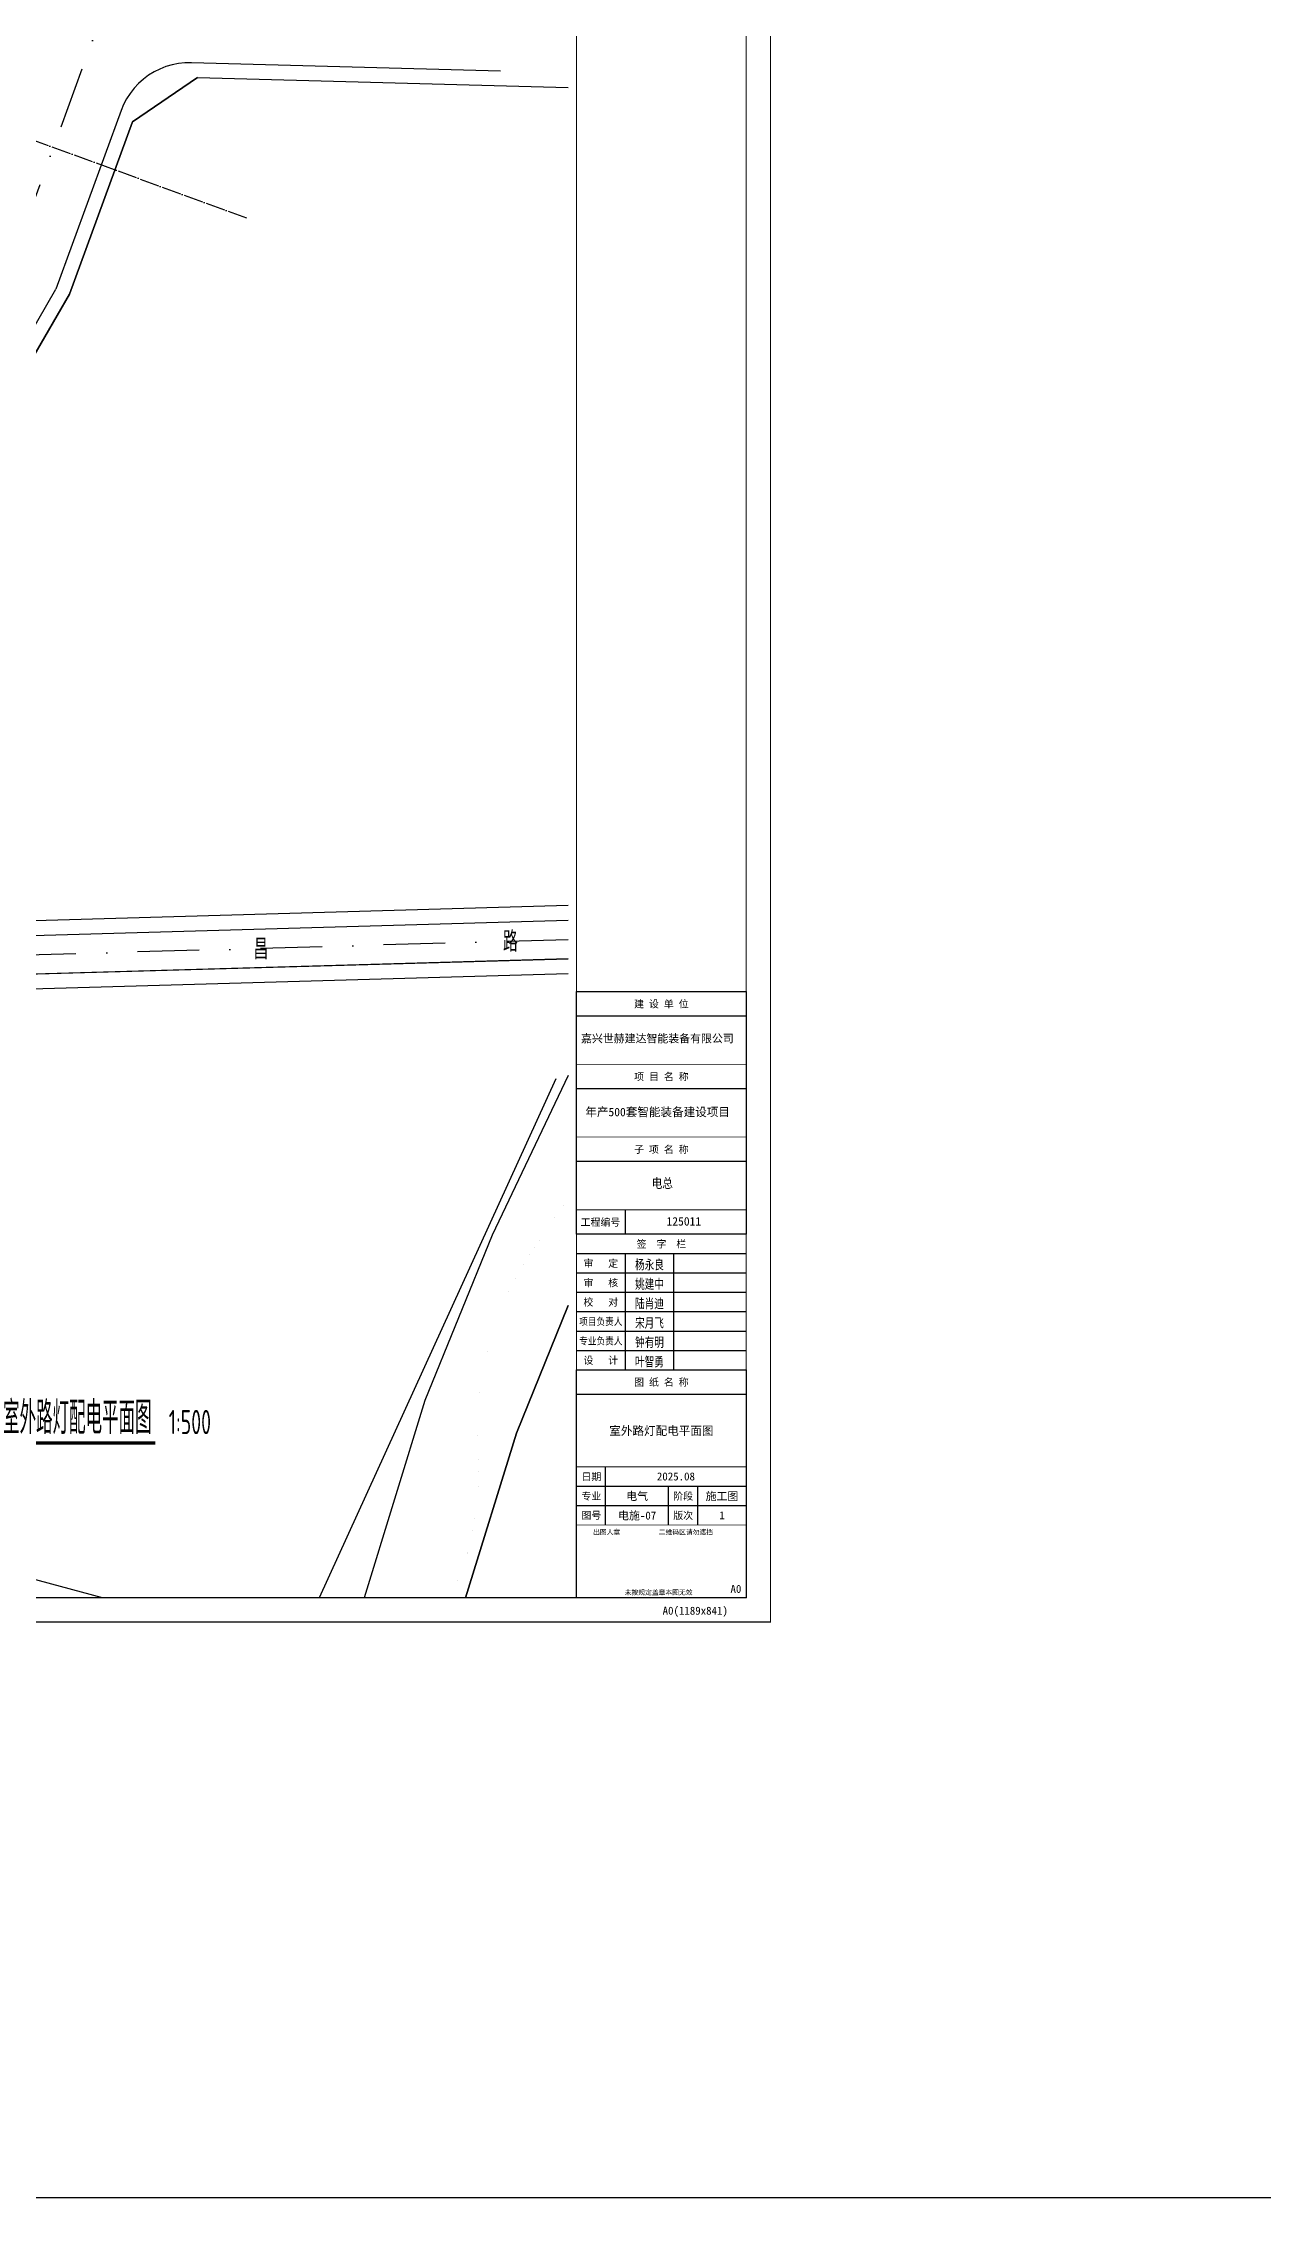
# Model space of a CAD drawing. Extents: x 40587477144 to 40590102100, y 3379967887 to 3381819730.
# Drawn here: x 40589115558 to 40589367395, y 3379967887 to 3380412261 of the extents above; entities that cross this region are included whole.
import ezdxf
from ezdxf.enums import TextEntityAlignment as Align

# ---------------------------------------------------------------- set-up
doc = ezdxf.new("R2010")
doc.units = 0
doc.header["$LTSCALE"] = 1000
doc.header["$MEASUREMENT"] = 0
for name, pattern in [('10平面$0$DOTE', [2.42, 2, -0.2, 0.02, -0.2]), ('DASHDOT', [25.4, 12.7, -6.35, 0, -6.35]), ('DASHED', [19.05, 12.7, -6.35])]:
    doc.linetypes.add(name, pattern=pattern)
doc.layers.get('Defpoints').update_dxf_attribs({"color": 210})
for name, color, linetype in [('0-cxFrame', 155, 'Continuous'), ('00-GHBJ', 7, 'Continuous'), ('00-HLBJ', 5, 'Continuous'), ('10平面$0$A-AXIS-DOTE', 14, '10平面$0$DOTE'), ('A-LIN-V', 9, 'Continuous'), ('JT-绿道', 7, 'Continuous'), ('JT-路缘石线', 5, 'Continuous'), ('JT-道路中心线', 1, 'DASHDOT'), ('JT-道路名称', 7, 'Continuous'), ('JT-道路红线', 7, 'Continuous'), ('qianming', 155, 'Continuous'), ('TEL_SYMB', 3, 'Continuous'), ('TEL_TEXT', 7, 'Continuous')]:
    doc.layers.add(name, color=color, linetype=linetype)
doc.layers.add('0-cxText', color=131, linetype='Continuous', lineweight=25)
doc.styles.add('-宋体', font='', dxfattribs={"width": 0.8})
doc.styles.add('BZHZ', font='bzxw', dxfattribs={"width": 0.8, "bigfont": 'bzhz'})
doc.styles.add('cx_biaoti', font='')
doc.styles.add('cx_tuming', font='simhei.ttf')
doc.styles.add('cx_tuqian1', font='')
doc.styles.get("Standard").update_dxf_attribs({"font": 'GBENOR', "width": 0.7, "bigfont": 'GBCBIG'})
doc.styles.add('黑体', font='simhei.ttf', dxfattribs={"height": 12})
doc.styles.get('-宋体').set_extended_font_data('SimSun')
doc.styles.get('cx_biaoti').set_extended_font_data('SimSun')
doc.styles.get('cx_tuqian1').set_extended_font_data('SimSun')

# ---------------------------------------------------------------- blocks, each defined once
blk = doc.blocks.new('zjcx_lan_qianzi(Dragon)')
for p, q in [((-7000, 4800), (0, 4800)), ((-5000, 4800), (-5000, 0)), ((-3000, 4800), (-3000, 0)), ((-7000, 4000), (0, 4000)), ((-7000, 3200), (0, 3200)), ((-7000, 2400), (0, 2400)), ((-7000, 1600), (0, 1600)), ((-7000, 800), (0, 800))]:
    blk.add_line(p, q)
at = {"const_width": 30}
blk.add_lwpolyline([(-7000, 5600), (0, 5600)], dxfattribs=at)
blk.add_lwpolyline([(-7000, 5600), (0, 5600), (0, 0), (-7000, 0)], close=True, dxfattribs=at)
at = {"style": 'cx_biaoti'}
for s, p in [('签  字  栏', (-3500, 5200)), ('审   定', (-6000, 4400)), ('审   核', (-6000, 3600)), ('校   对', (-6000, 2800)), ('设   计', (-6000, 400))]:
    blk.add_text(s, height=300, dxfattribs=at).set_placement(p, align=Align.MIDDLE)
at = {"style": 'cx_biaoti', "width": 0.85}
for s, p in [('项目负责人', (-6000, 2000)), ('专业负责人', (-6000, 1200))]:
    blk.add_text(s, height=300, dxfattribs=at).set_placement(p, align=Align.MIDDLE)
blk = doc.blocks.new('T-签字(Dragon)')
at = {"layer": '0-cxFrame'}
blk.add_blockref('zjcx_lan_qianzi(Dragon)', (0, 0), dxfattribs=at)
at = {"layer": 'qianming', "style": 'BZHZ', "width": 0.8}
for s, p in [('杨永良', (-3991, 4347)), ('姚建中', (-3991, 3547)), ('陆肖迪', (-3991, 2747)), ('宋月飞', (-3991, 1947)), ('钟有明', (-3991, 1147)), ('叶智勇', (-3991, 347))]:
    blk.add_text(s, height=450, dxfattribs=at).set_placement(p, align=Align.MIDDLE)
blk = doc.blocks.new('zjcx_lan_tuming(Dragon)')
for p, q in [((-7000, 8400), (0, 8400)), ((-5800, 3000), (-5800, 5400)), ((-7000, 4600), (0, 4600)), ((-3200, 3000), (-3200, 4600)), ((-2000, 3000), (-2000, 4600)), ((-7000, 3800), (0, 3800))]:
    blk.add_line(p, q)
at = {"const_width": 30}
for points in [[(-7000, 9400), (0, 9400)], [(-7000, 5400), (0, 5400)], [(-7000, 3000), (0, 3000)], [(-7000, 0), (0, 0)]]:
    blk.add_lwpolyline(points, dxfattribs=at)
blk.add_lwpolyline([(-7000, 9400), (0, 9400), (0, 0), (-7000, 0)], close=True)
at = {"style": 'cx_biaoti'}
for s, p in [('图 纸 名 称', (-3500, 8900)), ('日期', (-6388, 5000)), ('专业', (-6388, 4200)), ('图号', (-6388, 3400)), ('版次', (-2600, 3400)), ('阶段', (-2600, 4200))]:
    blk.add_text(s, height=300, dxfattribs=at).set_placement(p, align=Align.MIDDLE)
for s, p in [('出图人章', (-6316, 2607)), ('二维码区请勿遮挡', (-3609, 2607)), ('未按规定盖章本图无效', (-5013, 120))]:
    blk.add_text(s, height=200, dxfattribs=at).set_placement(p)
blk = doc.blocks.new('T-图签(Dragon)')
blk.add_blockref('zjcx_lan_tuming(Dragon)', (0, 0))
at = {"color": 3, "style": 'cx_biaoti'}
for s, p in [('2025.08', (-2900, 5000)), ('电气', (-4500, 4200)), ('施工图', (-1000, 4200))]:
    blk.add_text(s, height=330, dxfattribs=at).set_placement(p, align=Align.MIDDLE)
blk = doc.blocks.new('zjcx_lan_xiangmu(Dragon)')
for p, q in [((-7000, 9000), (0, 9000)), ((-7000, 6000), (0, 6000)), ((-7000, 3000), (0, 3000)), ((-5000, 1000), (-5000, 0))]:
    blk.add_line(p, q)
at = {"const_width": 30}
for points in [[(-7000, 10000), (0, 10000)], [(-7000, 7000), (0, 7000)], [(-7000, 7000), (0, 7000)], [(-7000, 4000), (0, 4000)], [(-7000, 4000), (0, 4000)], [(-7000, 1000), (0, 1000)], [(-7000, 0), (0, 0)]]:
    blk.add_lwpolyline(points, dxfattribs=at)
blk.add_lwpolyline([(-7000, 10000), (0, 10000), (0, 0), (-7000, 0)], close=True)
at = {"style": 'cx_biaoti'}
for s, p in [('建 设 单 位', (-3500, 9500)), ('项 目 名 称', (-3500, 6500)), ('子 项 名 称', (-3500, 3500)), ('工程编号', (-6013, 500))]:
    blk.add_text(s, height=300, dxfattribs=at).set_placement(p, align=Align.MIDDLE)
blk = doc.blocks.new('T-项目(Dragon)')
blk.add_blockref('zjcx_lan_xiangmu(Dragon)', (0, 0))
at = {"color": 3, "style": 'cx_tuming'}
for s, height, p in [('嘉兴世赫建达智能装备有限公司', 330, (-6816, 7901)), ('年产500套智能装备建设项目 ', 350, (-6638, 4859)), ('125011', 350, (-3288, 349))]:
    blk.add_text(s, height=height, dxfattribs=at).set_placement(p)
blk = doc.blocks.new('zjcx_T0(Dragon)')
at = {"layer": '0-cxFrame', "const_width": 50}
blk.add_lwpolyline([(0, 82100), (-7000, 82100), (-7000, 0), (0, 0)], close=True, dxfattribs=at)
at = {"layer": '0-cxFrame'}
for name, p in [('T-项目(Dragon)', (0, 15000)), ('T-签字(Dragon)', (0, 9400)), ('T-图签(Dragon)', (0, 0))]:
    blk.add_blockref(name, p, dxfattribs=at)
blk = doc.blocks.new('TK22.A0 L(Dragon)')
at = {"layer": '0-cxFrame', "color": 7, "const_width": 0.5}
blk.add_lwpolyline([(0, 0), (-1189, 0), (-1189, 841), (0, 841)], close=True, dxfattribs=at)
at = {"layer": '0-cxFrame', "const_width": 0.5}
for points in [[(-80, 10), (-1169, 10), (-1169, 831), (-80, 831)], [(-10, 10), (-80, 10), (-80, 831), (-10, 831)]]:
    blk.add_lwpolyline(points, close=True, dxfattribs=at)
at = {"layer": '0-cxFrame', "xscale": 0.01, "yscale": 0.01, "zscale": 0.01}
blk.add_blockref('zjcx_T0(Dragon)', (-10, 10), dxfattribs=at)
at = {"style": '黑体', "flags": 4}
blk.add_attdef('图幅', text='', height=3.3, dxfattribs=at).set_placement((-40, 3), align=Align.RIGHT)
at = {"layer": '0-cxFrame', "style": '黑体'}
blk.add_text('(1189x841)', height=3.3, dxfattribs=at).set_placement((-40, 3))
at = {"layer": '0-cxText', "flags": 4}
for tag, height, style, p in [('建设单位', 3.5, 'cx_tuming', (-45, 240)), ('项目名称', 3.5, 'cx_tuming', (-45, 210)), ('子项名称', 3.5, 'cx_tuming', (-45, 180)), ('工程编号', 3.3, 'cx_tuqian1', (-35, 165)), ('图名1', 3.5, 'cx_tuming', (-45, 87)), ('图名2', 3.5, 'cx_tuming', (-45, 79)), ('图名3', 3.5, 'cx_tuming', (-45, 71)), ('专业', 3.3, 'cx_tuqian1', (-55, 52)), ('出图日期', 3.3, 'cx_tuqian1', (-39, 60)), ('图号', 3.3, 'cx_tuqian1', (-55, 44)), ('版次', 3.3, 'cx_tuqian1', (-20, 44))]:
    blk.add_attdef(tag, text='', height=height, dxfattribs=dict(at, style=style)).set_placement(p, align=Align.MIDDLE)
at = {"layer": 'Defpoints', "color": 6, "flags": 4}
for tag, height, style, p in [('tufu', 3.3, '黑体', (-12, 12)), ('dwfname', 4, 'cx_tuqian1', (-80, 3))]:
    blk.add_attdef(tag, text='', height=height, dxfattribs=dict(at, style=style)).set_placement(p, align=Align.RIGHT)

msp = doc.modelspace()

# ---------------------------------------------------------------- linework, layer by layer
at = {"layer": '00-GHBJ', "color": 8, "lineweight": -3}
for points in [[(40589223893.90403, 3380199331.553291), (40589208202.992813, 3380166404.6), (40589208202.992813, 3380166404.6), (40589194334.292809, 3380132304.3), (40589194334.292809, 3380132304.3), (40589181785.981819, 3380091657.2)], [(40589202719.350197, 3380091657.2), (40589213189.892807, 3380125573.8), (40589213189.892807, 3380125573.8), (40589223893.90403, 3380151892.80617)]]:
    msp.add_lwpolyline(points, dxfattribs=at)
at = {"layer": '00-HLBJ', "color": 8}
for p, q in [((40589221319.224258, 3380198632.595221), (40589172488.604668, 3380091657.2)), ((40589221319.224258, 3380198632.595221), (40589172488.604668, 3380091657.2)), ((40589127794.035583, 3380091657.2), (40589041940.643089, 3380114748.565195)), ((40589127794.035583, 3380091657.2), (40589042000.72113, 3380114732.406441))]:
    msp.add_line(p, q, dxfattribs=at)
msp.add_lwpolyline([(40589223893.90403, 3380151892.80617), (40589213189.892807, 3380125573.8), (40589213189.892807, 3380125573.8), (40589202719.350197, 3380091657.2)], dxfattribs=at)
at = {"layer": '10平面$0$A-AXIS-DOTE', "color": 8, "ltscale": 2}
msp.add_line((40589108304.294617, 3380394192.024467), (40589157592.610359, 3380376184.038638), dxfattribs=at)
at = {"layer": 'A-LIN-V', "color": 1}
msp.add_lwpolyline([(40587814360.14975, 3381424720.385408), (40590102100.079239, 3381424720.385408), (40590102100.079239, 3379967886.777117), (40587814360.14975, 3379967886.777117)], close=True, dxfattribs=at)
at = {"layer": 'JT-绿道', "color": 8, "linetype": 'DASHED', "ltscale": 0.8, "const_width": 1, "flags": 128}
msp.add_lwpolyline([(40589223893.90403, 3380174169.797708), (40589218321.992813, 3380165927.5), (40589214992.992798, 3380161044), (40589212112.692802, 3380155883.1), (40589209704.192802, 3380150485.9), (40589207786.392807, 3380144895.4), (40589206374.892807, 3380139156.2), (40589205480.692802, 3380133313.9), (40589205111.092796, 3380127415.3), (40589205268.892807, 3380121507.1), (40589205410.692802, 3380116389.4), (40589205105.792801, 3380111278.9), (40589204356.392807, 3380106214.3), (40589203168.292801, 3380101234.5), (40589201550.492813, 3380096377.1), (40589199515.392799, 3380091679.3), (40589199503.431297, 3380091657.2)], dxfattribs=at)
at = {"layer": 'JT-路缘石线', "color": 8, "ltscale": 10}
for p, q in [((40589140890.792809, 3380407403.9), (40589139646.892807, 3380406915.7)), ((40589142173.292801, 3380407779.4), (40589140890.792809, 3380407403.9)), ((40589143483.992813, 3380408039.4), (40589142173.292801, 3380407779.4)), ((40589144812.692802, 3380408181.7), (40589143483.992813, 3380408039.4)), ((40589146148.792801, 3380408205.2), (40589144812.692802, 3380408181.7)), ((40589209923.827316, 3380406484.022118), (40589146148.792801, 3380408205.2)), ((40589134335.492798, 3380402950.2), (40589133513.892807, 3380401896.3)), ((40589135247.592796, 3380403926.8), (40589134335.492798, 3380402950.2)), ((40589136242.992798, 3380404818.3), (40589135247.592796, 3380403926.8)), ((40589137313.692802, 3380405617.8), (40589136242.992798, 3380404818.3)), ((40589138451.392807, 3380406318.7), (40589137313.692802, 3380405617.8)), ((40589139646.892807, 3380406915.7), (40589138451.392807, 3380406318.7)), ((40589132167.592796, 3380399590.7), (40589131653.592796, 3380398357.2)), ((40589132789.392799, 3380400773.5), (40589132167.592796, 3380399590.7)), ((40589133513.892807, 3380401896.3), (40589132789.392799, 3380400773.5)), ((40589131653.592796, 3380398357.2), (40589118197.792801, 3380361528.2)), ((40589111010.057762, 3380349076.983158), (40589118197.792801, 3380361528.2)), ((40589082181.230377, 3380227356.151957), (40589223893.90403, 3380231389.056672))]:
    msp.add_line(p, q, dxfattribs=at)
for points in [[(40589223893.90403, 3380223385.019214), (40589070456.477127, 3380219018.499553), (40589069437.477119, 3380218945.999553), (40589068428.377129, 3380218787.099553), (40589067436.377129, 3380218542.999553), (40589066468.777122, 3380218215.399553), (40589065532.577133, 3380217806.699553), (40589064634.477127, 3380217319.799553), (40589063781.077133, 3380216758.399553), (40589062978.477127, 3380216126.399553), (40589062232.577133, 3380215428.399553), (40589061548.77713, 3380214669.499553), (40589060931.877129, 3380213855.199553), (40589060386.477127, 3380212991.399553), (40589059916.577133, 3380212084.399553), (40589059525.477127, 3380211140.699553), (40589025598.619263, 3380118282.0975, 0.4479412449), (40589027008.508247, 3380115651.436387), (40589027765.149902, 3380115469.056357)], [(40589223893.90403, 3380223357.393833), (40589070502.101112, 3380218992.172538), (40589069483.101112, 3380218919.672539), (40589068474.001106, 3380218760.772538), (40589067482.001106, 3380218516.672539), (40589066514.401123, 3380218189.072539), (40589065578.201111, 3380217780.372539), (40589064680.101112, 3380217293.472538), (40589063826.701118, 3380216732.072539), (40589063024.101112, 3380216100.072538), (40589062278.201111, 3380215402.072539), (40589061594.401123, 3380214643.172538), (40589060977.501106, 3380213828.872539), (40589060432.101112, 3380212965.072539), (40589059962.201118, 3380212058.072538), (40589059571.10112, 3380211114.372539), (40589025644.24324, 3380118255.770486, 0.4479412449), (40589027054.132233, 3380115625.109372), (40589027810.773888, 3380115442.729343)]]:
    msp.add_lwpolyline(points, format="xyb", dxfattribs=at)
at = {"layer": 'JT-道路中心线', "color": 8, "flags": 128}
for points in [[(40589158791.860313, 3380502157.2), (40589154279.492798, 3380490884.7), (40589130785.492813, 3380426580.9), (40589017979.355614, 3380117827.81713)], [(40589223893.90403, 3380227359.38366), (40589056310.701111, 3380222590.272538)]]:
    msp.add_lwpolyline(points, dxfattribs=at)
at = {"layer": 'JT-道路红线', "color": 8}
for points in [[(40589147432.592812, 3380405169.1), (40589134003.192818, 3380396045.3), (40589134003.19281, 3380396045.3), (40589121015.892807, 3380360498.6), (40589121015.892807, 3380360498.6), (40589110863.992813, 3380342912.6), (40589110863.992813, 3380342912.6), (40589074744.392807, 3380244052.500008)], [(40589121015.892799, 3380360498.6), (40589134003.192802, 3380396045.3), (40589147432.592796, 3380405169.1), (40589223893.90403, 3380403105.563181)], [(40589110863.992798, 3380342912.6), (40589121015.892799, 3380360498.6)], [(40589223893.90403, 3380234390.528647), (40589082632.177116, 3380230370.499553), (40589074744.377129, 3380244052.499553), (40589110863.977119, 3380342912.599553)], [(40589027765.149902, 3380115469.056357), (40589061006.77713, 3380206452.099553), (40589074435.677132, 3380216130.199553), (40589223893.90403, 3380220383.495256)], [(40589027765.165588, 3380115469.056804), (40589061006.792809, 3380206452.1), (40589074435.69281, 3380216130.2), (40589223893.90403, 3380220383.495256)]]:
    msp.add_lwpolyline(points, dxfattribs=at)
at = {"layer": 'TEL_SYMB', "const_width": 700}
msp.add_lwpolyline([(40589107307.784752, 3380123542.36196), (40589138681.189011, 3380123542.36196)], dxfattribs=at)

# ---------------------------------------------------------------- block references
at = {"layer": '0-cxFrame'}
ref = msp.add_blockref('TK22.A0 L(Dragon)', (40589265602.199013, 3380086657.200022), dxfattribs=dict(at, xscale=500, yscale=500, zscale=500))
ref.add_attrib('图名2', '室外路灯配电平面图', dxfattribs={"layer": '0-cxText', "height": 1750, "style": 'cx_tuming'}).set_placement((40589243102.199013, 3380126157.200022), align=Align.MIDDLE)
ref.add_attrib('图号', '电施-07', dxfattribs={"layer": '0-cxText', "height": 1650, "style": 'cx_tuqian1'}).set_placement((40589238102.199013, 3380108657.200022), align=Align.MIDDLE)
ref.add_attrib('版次', '1', dxfattribs={"layer": '0-cxText', "height": 1650, "style": 'cx_tuqian1'}).set_placement((40589255602.199013, 3380108657.200022), align=Align.MIDDLE)
ref.add_attrib('图幅', 'A0', dxfattribs={"layer": '0', "height": 1650, "style": '黑体'}).set_placement((40589245602.199013, 3380088157.200022), align=Align.RIGHT)
ref.add_attrib('tufu', 'A0', dxfattribs={"layer": 'Defpoints', "color": 6, "height": 1650, "style": '黑体'}).set_placement((40589259602.199013, 3380092657.200022), align=Align.RIGHT)

# ---------------------------------------------------------------- texts
at = {"layer": 'JT-道路名称', "color": 8}
for s, p in [('路', (40589210451.688599, 3380224899.372821)), ('昌', (40589158980.195267, 3380223305.391489))]:
    msp.add_text(s, height=4200, rotation=0.0000073345, dxfattribs=at).set_placement(p)
at = {"layer": 'TEL_SYMB', "color": 7, "width": 0.7}
for s, height, p in [('室外路灯配电平面图', 6751.7730496, (40589107307.784752, 3380125389.170471)), ('1:500', 5000, (40589141481.189011, 3380125389.170471))]:
    msp.add_text(s, height=height, dxfattribs=at).set_placement(p)
at = {"layer": 'TEL_TEXT', "color": 0, "style": '-宋体', "width": 0.8}
msp.add_text('电总', height=2000, dxfattribs=at).set_placement((40589241108.225616, 3380176150.39167))

doc.saveas('drawing.dxf')
